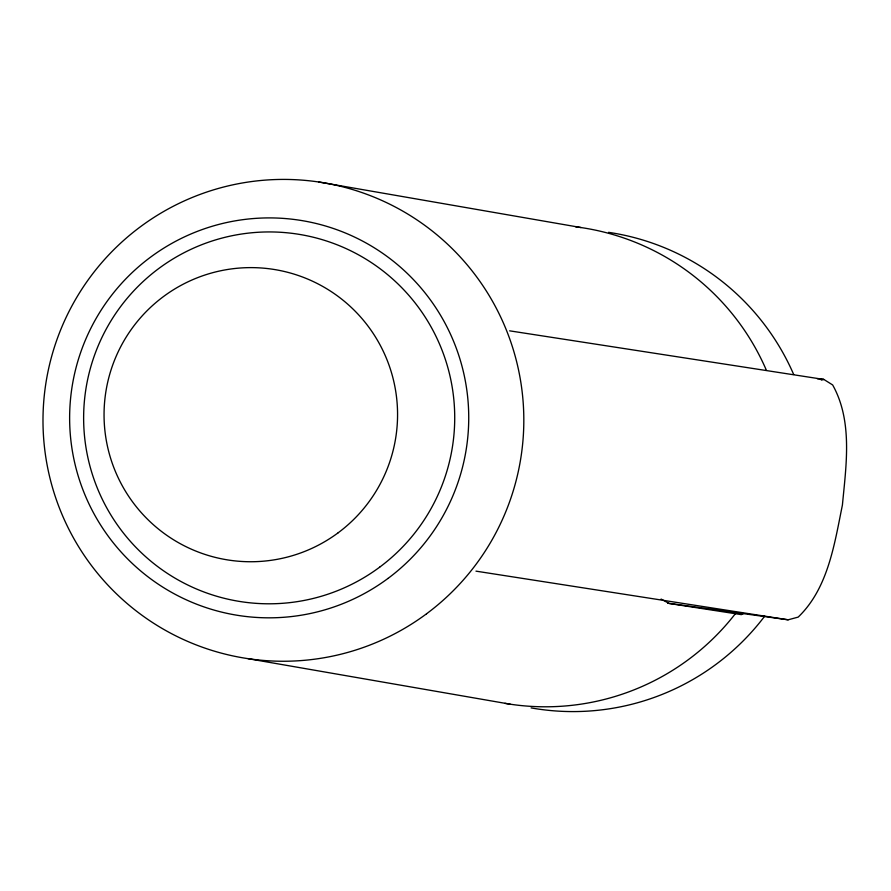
<?xml version="1.0" encoding="UTF-8"?>
<svg xmlns="http://www.w3.org/2000/svg" width="891" height="891" viewBox="0 0 891 891"><rect width="100%" height="100%" fill="white"/><g stroke="black" fill="none" stroke-linecap="round" stroke-linejoin="round"><path stroke-width="1.34" d="M743.439 613.543L741.368 614.634L669.13 603.474L661.089 599.053M821.324 380.123L823.841 379.443L832.651 384.945C852.954 421.22 846.127 465.481 842.407 505.052C834.466 543.978 828.162 588.316 798.18 617.107L788.156 619.802L667.704 603.185M817.259 378.742L823.841 379.443L509.652 330.839M475.972 571.142L788.156 619.802M318.789 182.009L581.01 227.55M248.021 658.661L510.253 704.202M608.564 232.339A240.938 240.403 -80.1 0 1 793.692 374.51M764.756 616.082A240.938 240.403 -80.1 0 1 531.103 707.899M575.642 226.815A240.938 240.403 -80.1 0 1 766.149 369.72M735.554 613.453A240.938 240.403 -80.1 0 1 504.896 703.344M426.533 613.799A240.938 240.403 -80.1 0 0 379.132 199.261A240.938 240.403 -80.1 0 0 44.55 447.95A240.938 240.403 -80.1 0 0 426.533 613.799M387.975 578.448A199.974 199.539 -80.1 0 0 348.626 234.378A199.974 199.539 -80.1 0 0 70.924 440.778A199.974 199.539 -80.1 0 0 387.975 578.448M379.644 567.177A185.952 185.54 -80.1 0 0 343.057 247.252A185.952 185.54 -80.1 0 0 84.834 439.174A185.952 185.54 -80.1 0 0 379.644 567.177M338.179 532.773A147.071 146.748 -80.1 0 0 309.233 279.729A147.071 146.748 -80.1 0 0 105.004 431.534A147.071 146.748 -80.1 0 0 338.179 532.773"/></g></svg>
